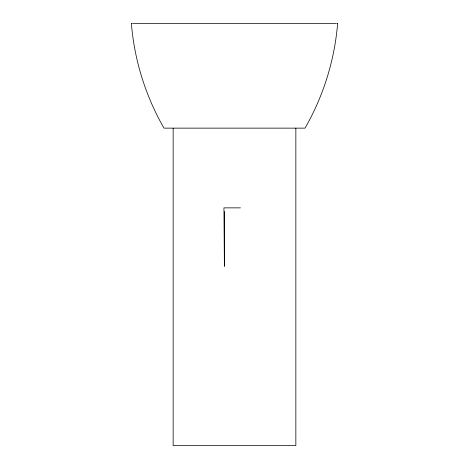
<?xml version="1.0" encoding="UTF-8"?>
<svg xmlns="http://www.w3.org/2000/svg" width="469" height="469" viewBox="0 0 469 469"><rect width="100%" height="100%" fill="white"/><g stroke="black" fill="none" stroke-linecap="round" stroke-linejoin="round"><path stroke-width="0.7" d="M337.627 23.45C334.62 60.184 323.393 96.192 305.014 128.137L163.986 128.137C145.607 96.192 134.38 60.184 131.373 23.45M131.308 23.45L131.713 23.45M132.557 23.45L336.443 23.45M337.287 23.45L337.692 23.45M240.468 207.861L223.942 207.861L224.387 266.322L224.387 211.519M295.851 128.137L295.851 445.55L173.149 445.55L173.149 128.137"/></g></svg>
